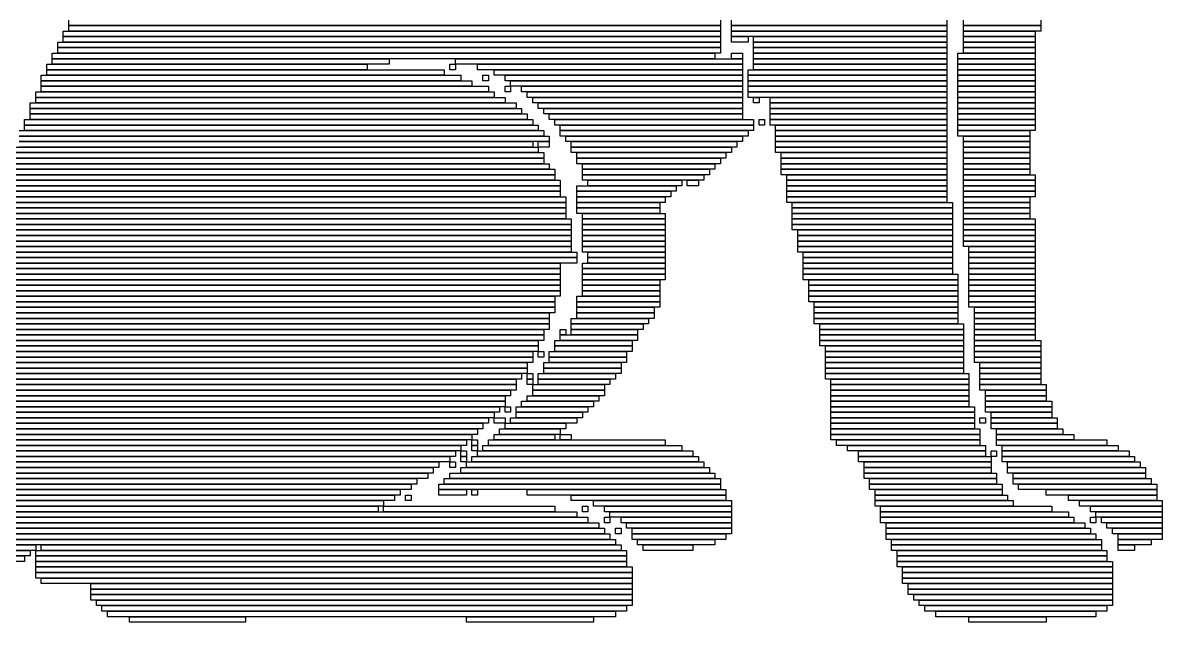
# Model space of a CAD drawing. Extents: x 95 to 861, y 112 to 960.
# Drawn here: x 635.7 to 842, y 114 to 222.5 of the extents above; entities that cross this region are included whole.
import ezdxf

# ---------------------------------------------------------------- set-up
doc = ezdxf.new("R2010")
doc.units = 0

msp = doc.modelspace()

# ---------------------------------------------------------------- linework, layer by layer
for p, q in [((644, 222), (644, 223)), ((762, 223), (762, 222)), ((764, 222), (764, 223)), ((803, 223), (803, 222)), ((806, 222), (806, 223)), ((820, 223), (820, 222)), ((643, 221), (762, 221)), ((643, 220), (643, 221)), ((762, 222), (644, 222)), ((644, 222), (762, 222)), ((644, 221), (644, 222)), ((762, 221), (644, 221)), ((762, 222), (762, 221)), ((762, 221), (762, 220)), ((803, 222), (764, 222)), ((764, 222), (803, 222)), ((764, 221), (764, 222)), ((803, 221), (764, 221)), ((764, 221), (803, 221)), ((764, 220), (764, 221)), ((803, 222), (803, 221)), ((803, 221), (803, 220)), ((820, 222), (806, 222)), ((806, 222), (820, 222)), ((806, 221), (806, 222)), ((820, 221), (806, 221)), ((806, 221), (819, 221)), ((806, 220), (806, 221)), ((819, 221), (819, 220)), ((820, 222), (820, 221)), ((642, 219), (762, 219)), ((642, 218), (642, 219)), ((762, 220), (643, 220)), ((643, 220), (762, 220)), ((643, 219), (643, 220)), ((762, 219), (643, 219)), ((762, 220), (762, 219)), ((762, 219), (762, 218)), ((803, 220), (764, 220)), ((764, 220), (767, 220)), ((764, 219), (764, 220)), ((767, 219), (764, 219)), ((767, 220), (767, 219)), ((768, 220), (803, 220)), ((768, 219), (768, 220)), ((803, 219), (768, 219)), ((768, 219), (803, 219)), ((768, 218), (768, 219)), ((803, 220), (803, 219)), ((803, 219), (803, 218)), ((819, 220), (806, 220)), ((806, 220), (819, 220)), ((806, 219), (806, 220)), ((819, 219), (806, 219)), ((806, 219), (819, 219)), ((806, 218), (806, 219)), ((819, 220), (819, 219)), ((819, 219), (819, 218)), ((641, 217), (761, 217)), ((641, 216), (641, 217)), ((762, 218), (642, 218)), ((642, 218), (762, 218)), ((642, 217), (642, 218)), ((762, 217), (642, 217)), ((761, 217), (761, 216)), ((762, 218), (762, 217)), ((764, 217), (766, 217)), ((764, 216), (764, 217)), ((766, 217), (766, 216)), ((803, 218), (768, 218)), ((768, 218), (803, 218)), ((768, 217), (768, 218)), ((803, 217), (768, 217)), ((768, 217), (803, 217)), ((768, 216), (768, 217)), ((803, 218), (803, 217)), ((803, 217), (803, 216)), ((805, 217), (819, 217)), ((805, 216), (805, 217)), ((819, 218), (806, 218)), ((806, 218), (819, 218)), ((806, 217), (806, 218)), ((819, 217), (806, 217)), ((819, 218), (819, 217)), ((819, 217), (819, 216)), ((640, 215), (698, 215)), ((640, 214), (640, 215)), ((761, 216), (641, 216)), ((641, 216), (702, 216)), ((641, 215), (641, 216)), ((702, 215), (641, 215)), ((698, 215), (698, 214)), ((702, 216), (702, 215)), ((713, 215), (714, 215)), ((713, 214), (713, 215)), ((714, 216), (766, 216)), ((714, 215), (714, 216)), ((766, 215), (714, 215)), ((714, 215), (714, 214)), ((718, 215), (766, 215)), ((718, 214), (718, 215)), ((766, 216), (764, 216)), ((766, 216), (766, 215)), ((766, 215), (766, 214)), ((803, 216), (768, 216)), ((768, 216), (803, 216)), ((768, 215), (768, 216)), ((803, 215), (768, 215)), ((768, 215), (803, 215)), ((768, 214), (768, 215)), ((803, 216), (803, 215)), ((803, 215), (803, 214)), ((819, 216), (805, 216)), ((805, 216), (819, 216)), ((805, 215), (805, 216)), ((819, 215), (805, 215)), ((805, 215), (819, 215)), ((805, 214), (805, 215)), ((819, 216), (819, 215)), ((819, 215), (819, 214)), ((639, 213), (715, 213)), ((639, 212), (639, 213)), ((698, 214), (640, 214)), ((640, 214), (712, 214)), ((640, 213), (640, 214)), ((712, 213), (640, 213)), ((712, 214), (712, 213)), ((714, 214), (713, 214)), ((715, 213), (715, 212)), ((766, 214), (718, 214)), ((719, 213), (720, 213)), ((719, 212), (719, 213)), ((720, 213), (720, 212)), ((721, 214), (766, 214)), ((721, 213), (721, 214)), ((766, 213), (721, 213)), ((723, 213), (766, 213)), ((723, 212), (723, 213)), ((766, 214), (766, 213)), ((766, 213), (766, 212)), ((767, 214), (803, 214)), ((767, 213), (767, 214)), ((803, 213), (767, 213)), ((767, 213), (803, 213)), ((767, 212), (767, 213)), ((803, 214), (768, 214)), ((803, 214), (803, 213)), ((803, 213), (803, 212)), ((819, 214), (805, 214)), ((805, 214), (819, 214)), ((805, 213), (805, 214)), ((819, 213), (805, 213)), ((805, 213), (819, 213)), ((805, 212), (805, 213)), ((819, 214), (819, 213)), ((819, 213), (819, 212)), ((715, 212), (639, 212)), ((639, 212), (717, 212)), ((639, 211), (639, 212)), ((717, 211), (639, 211)), ((639, 211), (720, 211)), ((639, 210), (639, 211)), ((717, 212), (717, 211)), ((720, 212), (719, 212)), ((720, 211), (720, 210)), ((766, 212), (723, 212)), ((723, 211), (724, 211)), ((723, 210), (723, 211)), ((724, 212), (766, 212)), ((724, 211), (724, 212)), ((766, 211), (724, 211)), ((724, 211), (724, 210)), ((726, 211), (766, 211)), ((726, 210), (726, 211)), ((766, 212), (766, 211)), ((766, 211), (766, 210)), ((803, 212), (767, 212)), ((767, 212), (803, 212)), ((767, 211), (767, 212)), ((803, 211), (767, 211)), ((767, 211), (803, 211)), ((767, 210), (767, 211)), ((803, 212), (803, 211)), ((803, 211), (803, 210)), ((819, 212), (805, 212)), ((805, 212), (819, 212)), ((805, 211), (805, 212)), ((819, 211), (805, 211)), ((805, 211), (819, 211)), ((805, 210), (805, 211)), ((819, 212), (819, 211)), ((819, 211), (819, 210)), ((638, 210), (721, 210)), ((638, 209), (638, 210)), ((721, 209), (638, 209)), ((638, 209), (723, 209)), ((638, 208), (638, 209)), ((720, 210), (639, 210)), ((721, 210), (721, 209)), ((724, 210), (723, 210)), ((723, 209), (723, 208)), ((766, 210), (726, 210)), ((727, 210), (766, 210)), ((727, 209), (727, 210)), ((766, 209), (727, 209)), ((728, 209), (766, 209)), ((728, 208), (728, 209)), ((766, 210), (766, 209)), ((766, 209), (766, 208)), ((803, 210), (767, 210)), ((767, 210), (803, 210)), ((767, 209), (767, 210)), ((803, 209), (767, 209)), ((768, 209), (769, 209)), ((768, 208), (768, 209)), ((769, 209), (769, 208)), ((771, 209), (803, 209)), ((771, 208), (771, 209)), ((803, 210), (803, 209)), ((803, 209), (803, 208)), ((819, 210), (805, 210)), ((805, 210), (819, 210)), ((805, 209), (805, 210)), ((819, 209), (805, 209)), ((805, 209), (819, 209)), ((805, 208), (805, 209)), ((819, 210), (819, 209)), ((819, 209), (819, 208)), ((637, 208), (725, 208)), ((637, 207), (637, 208)), ((725, 207), (637, 207)), ((637, 207), (726, 207)), ((637, 206), (637, 207)), ((723, 208), (638, 208)), ((725, 208), (725, 207)), ((726, 207), (726, 206)), ((766, 208), (728, 208)), ((729, 208), (766, 208)), ((729, 207), (729, 208)), ((766, 207), (729, 207)), ((730, 207), (766, 207)), ((730, 206), (730, 207)), ((766, 208), (766, 207)), ((766, 207), (766, 206)), ((769, 208), (768, 208)), ((803, 208), (771, 208)), ((771, 208), (803, 208)), ((771, 207), (771, 208)), ((803, 207), (771, 207)), ((771, 207), (803, 207)), ((771, 206), (771, 207)), ((803, 208), (803, 207)), ((803, 207), (803, 206)), ((819, 208), (805, 208)), ((805, 208), (819, 208)), ((805, 207), (805, 208)), ((819, 207), (805, 207)), ((805, 207), (819, 207)), ((805, 206), (805, 207)), ((819, 208), (819, 207)), ((819, 207), (819, 206)), ((636, 205), (728, 205)), ((636, 204), (636, 205)), ((726, 206), (637, 206)), ((637, 206), (727, 206)), ((637, 205), (637, 206)), ((727, 205), (637, 205)), ((727, 206), (727, 205)), ((728, 205), (728, 204)), ((766, 206), (730, 206)), ((731, 206), (766, 206)), ((731, 205), (731, 206)), ((766, 205), (731, 205)), ((732, 205), (768, 205)), ((732, 204), (732, 205)), ((766, 206), (766, 205)), ((768, 205), (768, 204)), ((769, 205), (770, 205)), ((769, 204), (769, 205)), ((770, 205), (770, 204)), ((803, 206), (771, 206)), ((771, 206), (803, 206)), ((771, 205), (771, 206)), ((803, 205), (771, 205)), ((771, 205), (803, 205)), ((771, 204), (771, 205)), ((803, 206), (803, 205)), ((803, 205), (803, 204)), ((819, 206), (805, 206)), ((805, 206), (819, 206)), ((805, 205), (805, 206)), ((819, 205), (805, 205)), ((805, 205), (819, 205)), ((805, 204), (805, 205)), ((819, 206), (819, 205)), ((819, 205), (819, 204)), ((635, 203), (730, 203)), ((728, 204), (636, 204)), ((636, 204), (729, 204)), ((636, 203), (636, 204)), ((729, 203), (636, 203)), ((729, 204), (729, 203)), ((730, 203), (730, 202)), ((768, 204), (732, 204)), ((733, 204), (768, 204)), ((733, 203), (733, 204)), ((768, 203), (733, 203)), ((733, 203), (767, 203)), ((733, 202), (733, 203)), ((767, 203), (767, 202)), ((768, 204), (768, 203)), ((770, 204), (769, 204)), ((803, 204), (771, 204)), ((772, 204), (803, 204)), ((772, 203), (772, 204)), ((803, 203), (772, 203)), ((772, 203), (803, 203)), ((772, 202), (772, 203)), ((803, 204), (803, 203)), ((803, 203), (803, 202)), ((819, 204), (805, 204)), ((805, 204), (819, 204)), ((805, 203), (805, 204)), ((819, 203), (805, 203)), ((805, 203), (818, 203)), ((805, 202), (805, 203)), ((818, 203), (818, 202)), ((819, 204), (819, 203)), ((730, 202), (635, 202)), ((635, 202), (731, 202)), ((731, 201), (635, 201)), ((635, 201), (728, 201)), ((728, 201), (728, 200)), ((729, 201), (731, 201)), ((729, 200), (729, 201)), ((731, 202), (731, 201)), ((731, 201), (731, 200)), ((767, 202), (733, 202)), ((734, 202), (766, 202)), ((734, 201), (734, 202)), ((766, 201), (734, 201)), ((735, 201), (765, 201)), ((735, 200), (735, 201)), ((765, 201), (765, 200)), ((766, 202), (766, 201)), ((803, 202), (772, 202)), ((772, 202), (803, 202)), ((772, 201), (772, 202)), ((803, 201), (772, 201)), ((772, 201), (803, 201)), ((772, 200), (772, 201)), ((803, 202), (803, 201)), ((803, 201), (803, 200)), ((818, 202), (805, 202)), ((806, 202), (818, 202)), ((806, 201), (806, 202)), ((818, 201), (806, 201)), ((806, 201), (818, 201)), ((806, 200), (806, 201)), ((818, 202), (818, 201)), ((818, 201), (818, 200)), ((634, 200), (729, 200)), ((729, 199), (634, 199)), ((634, 199), (730, 199)), ((728, 200), (635, 200)), ((731, 200), (729, 200)), ((729, 200), (729, 199)), ((730, 199), (730, 198)), ((765, 200), (735, 200)), ((735, 200), (764, 200)), ((735, 199), (735, 200)), ((764, 199), (735, 199)), ((736, 199), (763, 199)), ((736, 198), (736, 199)), ((763, 199), (763, 198)), ((764, 200), (764, 199)), ((803, 200), (772, 200)), ((772, 200), (803, 200)), ((772, 199), (772, 200)), ((803, 199), (772, 199)), ((773, 199), (803, 199)), ((773, 198), (773, 199)), ((803, 200), (803, 199)), ((803, 199), (803, 198)), ((818, 200), (806, 200)), ((806, 200), (818, 200)), ((806, 199), (806, 200)), ((818, 199), (806, 199)), ((806, 199), (818, 199)), ((806, 198), (806, 199)), ((818, 200), (818, 199)), ((818, 199), (818, 198)), ((633, 197), (731, 197)), ((730, 198), (634, 198)), ((634, 198), (730, 198)), ((730, 197), (634, 197)), ((730, 198), (730, 197)), ((731, 197), (731, 196)), ((763, 198), (736, 198)), ((736, 198), (762, 198)), ((736, 197), (736, 198)), ((762, 197), (736, 197)), ((737, 197), (761, 197)), ((737, 196), (737, 197)), ((761, 197), (761, 196)), ((762, 198), (762, 197)), ((803, 198), (773, 198)), ((773, 198), (803, 198)), ((773, 197), (773, 198)), ((803, 197), (773, 197)), ((773, 197), (803, 197)), ((773, 196), (773, 197)), ((803, 198), (803, 197)), ((803, 197), (803, 196)), ((818, 198), (806, 198)), ((806, 198), (818, 198)), ((806, 197), (806, 198)), ((818, 197), (806, 197)), ((806, 197), (818, 197)), ((806, 196), (806, 197)), ((818, 198), (818, 197)), ((818, 197), (818, 196)), ((632, 194), (733, 194)), ((731, 196), (633, 196)), ((633, 196), (732, 196)), ((732, 195), (633, 195)), ((633, 195), (732, 195)), ((732, 194), (633, 194)), ((732, 196), (732, 195)), ((732, 195), (732, 194)), ((733, 194), (733, 193)), ((761, 196), (737, 196)), ((737, 196), (760, 196)), ((737, 195), (737, 196)), ((760, 195), (737, 195)), ((737, 195), (759, 195)), ((737, 194), (737, 195)), ((759, 194), (737, 194)), ((738, 194), (755, 194)), ((738, 193), (738, 194)), ((755, 194), (755, 193)), ((756, 194), (758, 194)), ((756, 193), (756, 194)), ((758, 194), (758, 193)), ((759, 195), (759, 194)), ((760, 196), (760, 195)), ((803, 196), (773, 196)), ((773, 196), (803, 196)), ((773, 195), (773, 196)), ((803, 195), (773, 195)), ((774, 195), (803, 195)), ((774, 194), (774, 195)), ((803, 194), (774, 194)), ((774, 194), (803, 194)), ((774, 193), (774, 194)), ((803, 196), (803, 195)), ((803, 195), (803, 194)), ((803, 194), (803, 193)), ((818, 196), (806, 196)), ((806, 196), (818, 196)), ((806, 195), (806, 196)), ((818, 195), (806, 195)), ((806, 195), (819, 195)), ((806, 194), (806, 195)), ((819, 194), (806, 194)), ((806, 194), (819, 194)), ((806, 193), (806, 194)), ((818, 196), (818, 195)), ((819, 195), (819, 194)), ((819, 194), (819, 193)), ((733, 193), (632, 193)), ((632, 193), (733, 193)), ((733, 192), (632, 192)), ((632, 192), (733, 192)), ((733, 193), (733, 192)), ((733, 192), (733, 191)), ((736, 193), (754, 193)), ((736, 192), (736, 193)), ((754, 192), (736, 192)), ((736, 192), (753, 192)), ((736, 191), (736, 192)), ((755, 193), (738, 193)), ((753, 192), (753, 191)), ((754, 193), (754, 192)), ((758, 193), (756, 193)), ((803, 193), (774, 193)), ((774, 193), (803, 193)), ((774, 192), (774, 193)), ((803, 192), (774, 192)), ((774, 192), (803, 192)), ((774, 191), (774, 192)), ((803, 193), (803, 192)), ((803, 192), (803, 191)), ((819, 193), (806, 193)), ((806, 193), (819, 193)), ((806, 192), (806, 193)), ((819, 192), (806, 192)), ((806, 192), (819, 192)), ((806, 191), (806, 192)), ((819, 193), (819, 192)), ((819, 192), (819, 191)), ((631, 191), (734, 191)), ((734, 190), (631, 190)), ((631, 190), (734, 190)), ((733, 191), (632, 191)), ((734, 191), (734, 190)), ((734, 190), (734, 189)), ((753, 191), (736, 191)), ((736, 191), (752, 191)), ((736, 190), (736, 191)), ((752, 190), (736, 190)), ((736, 190), (751, 190)), ((736, 189), (736, 190)), ((751, 190), (751, 189)), ((752, 191), (752, 190)), ((803, 191), (774, 191)), ((774, 191), (803, 191)), ((774, 190), (774, 191)), ((803, 190), (774, 190)), ((775, 190), (804, 190)), ((775, 189), (775, 190)), ((803, 191), (803, 190)), ((804, 190), (804, 189)), ((819, 191), (806, 191)), ((806, 191), (818, 191)), ((806, 190), (806, 191)), ((818, 190), (806, 190)), ((806, 190), (818, 190)), ((806, 189), (806, 190)), ((818, 191), (818, 190)), ((818, 190), (818, 189)), ((630, 188), (734, 188)), ((734, 189), (631, 189)), ((631, 189), (734, 189)), ((734, 188), (631, 188)), ((734, 189), (734, 188)), ((734, 188), (734, 187)), ((751, 189), (736, 189)), ((736, 189), (751, 189)), ((736, 188), (736, 189)), ((751, 188), (736, 188)), ((737, 188), (752, 188)), ((737, 187), (737, 188)), ((751, 189), (751, 188)), ((752, 188), (752, 187)), ((804, 189), (775, 189)), ((775, 189), (804, 189)), ((775, 188), (775, 189)), ((804, 188), (775, 188)), ((775, 188), (804, 188)), ((775, 187), (775, 188)), ((804, 189), (804, 188)), ((804, 188), (804, 187)), ((818, 189), (806, 189)), ((806, 189), (818, 189)), ((806, 188), (806, 189)), ((818, 188), (806, 188)), ((806, 188), (818, 188)), ((806, 187), (806, 188)), ((818, 189), (818, 188)), ((818, 188), (818, 187)), ((734, 187), (630, 187)), ((630, 187), (735, 187)), ((735, 186), (630, 186)), ((630, 186), (735, 186)), ((735, 187), (735, 186)), ((735, 186), (735, 185)), ((752, 187), (737, 187)), ((737, 187), (752, 187)), ((737, 186), (737, 187)), ((752, 186), (737, 186)), ((737, 186), (752, 186)), ((737, 185), (737, 186)), ((752, 187), (752, 186)), ((752, 186), (752, 185)), ((804, 187), (775, 187)), ((775, 187), (804, 187)), ((775, 186), (775, 187)), ((804, 186), (775, 186)), ((775, 186), (804, 186)), ((775, 185), (775, 186)), ((804, 187), (804, 186)), ((804, 186), (804, 185)), ((818, 187), (806, 187)), ((806, 187), (819, 187)), ((806, 186), (806, 187)), ((819, 186), (806, 186)), ((806, 186), (819, 186)), ((806, 185), (806, 186)), ((819, 187), (819, 186)), ((819, 186), (819, 185)), ((629, 184), (735, 184)), ((735, 185), (630, 185)), ((630, 185), (735, 185)), ((735, 184), (630, 184)), ((735, 185), (735, 184)), ((735, 184), (735, 183)), ((752, 185), (737, 185)), ((737, 185), (752, 185)), ((737, 184), (737, 185)), ((752, 184), (737, 184)), ((737, 184), (752, 184)), ((737, 183), (737, 184)), ((752, 185), (752, 184)), ((752, 184), (752, 183)), ((804, 185), (775, 185)), ((776, 185), (804, 185)), ((776, 184), (776, 185)), ((804, 184), (776, 184)), ((776, 184), (804, 184)), ((776, 183), (776, 184)), ((804, 185), (804, 184)), ((804, 184), (804, 183)), ((819, 185), (806, 185)), ((806, 185), (819, 185)), ((806, 184), (806, 185)), ((819, 184), (806, 184)), ((806, 184), (819, 184)), ((806, 183), (806, 184)), ((819, 185), (819, 184)), ((819, 184), (819, 183)), ((735, 183), (629, 183)), ((629, 183), (735, 183)), ((735, 182), (629, 182)), ((629, 182), (735, 182)), ((735, 183), (735, 182)), ((735, 182), (735, 181)), ((752, 183), (737, 183)), ((737, 183), (752, 183)), ((737, 182), (737, 183)), ((752, 182), (737, 182)), ((737, 182), (752, 182)), ((737, 181), (737, 182)), ((752, 183), (752, 182)), ((752, 182), (752, 181)), ((804, 183), (776, 183)), ((776, 183), (804, 183)), ((776, 182), (776, 183)), ((804, 182), (776, 182)), ((776, 182), (804, 182)), ((776, 181), (776, 182)), ((804, 183), (804, 182)), ((804, 182), (804, 181)), ((819, 183), (806, 183)), ((806, 183), (819, 183)), ((806, 182), (806, 183)), ((819, 182), (806, 182)), ((807, 182), (819, 182)), ((807, 181), (807, 182)), ((819, 183), (819, 182)), ((819, 182), (819, 181)), ((628, 180), (736, 180)), ((735, 181), (629, 181)), ((629, 181), (736, 181)), ((736, 180), (629, 180)), ((736, 181), (736, 180)), ((736, 180), (736, 179)), ((752, 181), (737, 181)), ((738, 181), (752, 181)), ((738, 180), (738, 181)), ((752, 180), (738, 180)), ((738, 180), (752, 180)), ((738, 179), (738, 180)), ((752, 181), (752, 180)), ((752, 180), (752, 179)), ((804, 181), (776, 181)), ((777, 181), (804, 181)), ((777, 180), (777, 181)), ((804, 180), (777, 180)), ((777, 180), (804, 180)), ((777, 179), (777, 180)), ((804, 181), (804, 180)), ((804, 180), (804, 179)), ((819, 181), (807, 181)), ((807, 181), (819, 181)), ((807, 180), (807, 181)), ((819, 180), (807, 180)), ((807, 180), (819, 180)), ((807, 179), (807, 180)), ((819, 181), (819, 180)), ((819, 180), (819, 179)), ((736, 179), (628, 179)), ((628, 179), (733, 179)), ((733, 178), (628, 178)), ((628, 178), (733, 178)), ((733, 179), (733, 178)), ((733, 178), (733, 177)), ((737, 179), (752, 179)), ((737, 178), (737, 179)), ((752, 178), (737, 178)), ((737, 178), (752, 178)), ((737, 177), (737, 178)), ((752, 179), (738, 179)), ((752, 179), (752, 178)), ((752, 178), (752, 177)), ((804, 179), (777, 179)), ((777, 179), (804, 179)), ((777, 178), (777, 179)), ((804, 178), (777, 178)), ((777, 178), (804, 178)), ((777, 177), (777, 178)), ((804, 179), (804, 178)), ((804, 178), (804, 177)), ((819, 179), (807, 179)), ((807, 179), (819, 179)), ((807, 178), (807, 179)), ((819, 178), (807, 178)), ((807, 178), (819, 178)), ((807, 177), (807, 178)), ((819, 179), (819, 178)), ((819, 178), (819, 177)), ((627, 176), (733, 176)), ((733, 177), (628, 177)), ((628, 177), (733, 177)), ((733, 176), (628, 176)), ((733, 177), (733, 176)), ((733, 176), (733, 175)), ((752, 177), (737, 177)), ((737, 177), (752, 177)), ((737, 176), (737, 177)), ((752, 176), (737, 176)), ((737, 176), (751, 176)), ((737, 175), (737, 176)), ((751, 176), (751, 175)), ((752, 177), (752, 176)), ((804, 177), (777, 177)), ((777, 177), (805, 177)), ((777, 176), (777, 177)), ((805, 176), (777, 176)), ((778, 176), (805, 176)), ((778, 175), (778, 176)), ((805, 177), (805, 176)), ((805, 176), (805, 175)), ((819, 177), (807, 177)), ((807, 177), (819, 177)), ((807, 176), (807, 177)), ((819, 176), (807, 176)), ((807, 176), (819, 176)), ((807, 175), (807, 176)), ((819, 177), (819, 176)), ((819, 176), (819, 175)), ((733, 175), (627, 175)), ((627, 175), (733, 175)), ((733, 174), (627, 174)), ((627, 174), (733, 174)), ((733, 175), (733, 174)), ((733, 174), (733, 173)), ((751, 175), (737, 175)), ((737, 175), (751, 175)), ((737, 174), (737, 175)), ((751, 174), (737, 174)), ((737, 174), (751, 174)), ((737, 173), (737, 174)), ((751, 175), (751, 174)), ((751, 174), (751, 173)), ((805, 175), (778, 175)), ((778, 175), (805, 175)), ((778, 174), (778, 175)), ((805, 174), (778, 174)), ((778, 174), (805, 174)), ((778, 173), (778, 174)), ((805, 175), (805, 174)), ((805, 174), (805, 173)), ((819, 175), (807, 175)), ((807, 175), (819, 175)), ((807, 174), (807, 175)), ((819, 174), (807, 174)), ((807, 174), (819, 174)), ((807, 173), (807, 174)), ((819, 175), (819, 174)), ((819, 174), (819, 173)), ((733, 173), (627, 173)), ((627, 173), (732, 173)), ((732, 172), (627, 172)), ((627, 172), (732, 172)), ((732, 173), (732, 172)), ((732, 172), (732, 171)), ((736, 173), (751, 173)), ((736, 172), (736, 173)), ((751, 172), (736, 172)), ((736, 172), (751, 172)), ((736, 171), (736, 172)), ((751, 173), (737, 173)), ((751, 173), (751, 172)), ((751, 172), (751, 171)), ((805, 173), (778, 173)), ((778, 173), (805, 173)), ((778, 172), (778, 173)), ((805, 172), (778, 172)), ((779, 172), (805, 172)), ((779, 171), (779, 172)), ((805, 173), (805, 172)), ((805, 172), (805, 171)), ((819, 173), (807, 173)), ((807, 173), (819, 173)), ((807, 172), (807, 173)), ((819, 172), (807, 172)), ((807, 172), (819, 172)), ((807, 171), (807, 172)), ((819, 173), (819, 172)), ((819, 172), (819, 171)), ((626, 171), (732, 171)), ((732, 170), (626, 170)), ((626, 170), (731, 170)), ((732, 171), (627, 171)), ((731, 170), (731, 169)), ((732, 171), (732, 170)), ((751, 171), (736, 171)), ((736, 171), (750, 171)), ((736, 170), (736, 171)), ((750, 170), (736, 170)), ((736, 170), (750, 170)), ((736, 169), (736, 170)), ((750, 171), (750, 170)), ((750, 170), (750, 169)), ((805, 171), (779, 171)), ((779, 171), (805, 171)), ((779, 170), (779, 171)), ((805, 170), (779, 170)), ((779, 170), (805, 170)), ((779, 169), (779, 170)), ((805, 171), (805, 170)), ((805, 170), (805, 169)), ((819, 171), (807, 171)), ((808, 171), (819, 171)), ((808, 170), (808, 171)), ((819, 170), (808, 170)), ((808, 170), (819, 170)), ((808, 169), (808, 170)), ((819, 171), (819, 170)), ((819, 170), (819, 169)), ((731, 169), (626, 169)), ((626, 169), (731, 169)), ((731, 168), (626, 168)), ((626, 168), (731, 168)), ((731, 169), (731, 168)), ((731, 168), (731, 167)), ((735, 169), (749, 169)), ((735, 168), (735, 169)), ((749, 168), (735, 168)), ((735, 168), (748, 168)), ((735, 167), (735, 168)), ((750, 169), (736, 169)), ((748, 168), (748, 167)), ((749, 169), (749, 168)), ((805, 169), (779, 169)), ((779, 169), (805, 169)), ((779, 168), (779, 169)), ((805, 168), (779, 168)), ((780, 168), (806, 168)), ((780, 167), (780, 168)), ((805, 169), (805, 168)), ((806, 168), (806, 167)), ((819, 169), (808, 169)), ((808, 169), (819, 169)), ((808, 168), (808, 169)), ((819, 168), (808, 168)), ((808, 168), (819, 168)), ((808, 167), (808, 168)), ((819, 169), (819, 168)), ((819, 168), (819, 167)), ((731, 167), (626, 167)), ((626, 167), (730, 167)), ((730, 166), (626, 166)), ((626, 166), (730, 166)), ((730, 167), (730, 166)), ((730, 166), (730, 165)), ((733, 167), (734, 167)), ((733, 166), (733, 167)), ((734, 166), (733, 166)), ((733, 166), (747, 166)), ((733, 165), (733, 166)), ((734, 167), (734, 166)), ((748, 167), (735, 167)), ((735, 167), (747, 167)), ((735, 166), (735, 167)), ((747, 166), (735, 166)), ((747, 167), (747, 166)), ((747, 166), (747, 165)), ((806, 167), (780, 167)), ((780, 167), (806, 167)), ((780, 166), (780, 167)), ((806, 166), (780, 166)), ((780, 166), (806, 166)), ((780, 165), (780, 166)), ((806, 167), (806, 166)), ((806, 166), (806, 165)), ((819, 167), (808, 167)), ((808, 167), (819, 167)), ((808, 166), (808, 167)), ((819, 166), (808, 166)), ((808, 166), (819, 166)), ((808, 165), (808, 166)), ((819, 167), (819, 166)), ((819, 166), (819, 165)), ((625, 164), (729, 164)), ((730, 165), (626, 165)), ((626, 165), (729, 165)), ((729, 164), (626, 164)), ((729, 165), (729, 164)), ((729, 164), (729, 163)), ((732, 165), (746, 165)), ((732, 164), (732, 165)), ((746, 164), (732, 164)), ((732, 164), (746, 164)), ((732, 163), (732, 164)), ((747, 165), (733, 165)), ((746, 165), (746, 164)), ((746, 164), (746, 163)), ((806, 165), (780, 165)), ((780, 165), (806, 165)), ((780, 164), (780, 165)), ((806, 164), (780, 164)), ((781, 164), (806, 164)), ((781, 163), (781, 164)), ((806, 165), (806, 164)), ((806, 164), (806, 163)), ((819, 165), (808, 165)), ((808, 165), (820, 165)), ((808, 164), (808, 165)), ((820, 164), (808, 164)), ((808, 164), (820, 164)), ((808, 163), (808, 164)), ((820, 165), (820, 164)), ((820, 164), (820, 163)), ((624, 161), (727, 161)), ((729, 163), (625, 163)), ((625, 163), (728, 163)), ((728, 162), (625, 162)), ((625, 162), (728, 162)), ((728, 161), (625, 161)), ((727, 161), (727, 160)), ((728, 163), (728, 162)), ((728, 162), (728, 161)), ((729, 163), (730, 163)), ((729, 162), (729, 163)), ((730, 162), (729, 162)), ((730, 163), (730, 162)), ((730, 161), (744, 161)), ((730, 160), (730, 161)), ((731, 163), (745, 163)), ((731, 162), (731, 163)), ((745, 162), (731, 162)), ((731, 162), (745, 162)), ((731, 161), (731, 162)), ((745, 161), (731, 161)), ((746, 163), (732, 163)), ((744, 161), (744, 160)), ((745, 163), (745, 162)), ((745, 162), (745, 161)), ((806, 163), (781, 163)), ((781, 163), (806, 163)), ((781, 162), (781, 163)), ((806, 162), (781, 162)), ((781, 162), (806, 162)), ((781, 161), (781, 162)), ((806, 161), (781, 161)), ((781, 161), (806, 161)), ((781, 160), (781, 161)), ((806, 163), (806, 162)), ((806, 162), (806, 161)), ((806, 161), (806, 160)), ((820, 163), (808, 163)), ((808, 163), (820, 163)), ((808, 162), (808, 163)), ((820, 162), (808, 162)), ((808, 162), (820, 162)), ((808, 161), (808, 162)), ((820, 161), (808, 161)), ((809, 161), (820, 161)), ((809, 160), (809, 161)), ((820, 163), (820, 162)), ((820, 162), (820, 161)), ((820, 161), (820, 160)), ((621, 159), (726, 159)), ((623, 160), (727, 160)), ((727, 159), (623, 159)), ((727, 160), (624, 160)), ((726, 159), (726, 158)), ((727, 160), (727, 159)), ((727, 159), (728, 159)), ((727, 158), (727, 159)), ((728, 159), (728, 158)), ((729, 159), (743, 159)), ((729, 158), (729, 159)), ((744, 160), (730, 160)), ((730, 160), (744, 160)), ((730, 159), (730, 160)), ((744, 159), (730, 159)), ((743, 159), (743, 158)), ((744, 160), (744, 159)), ((806, 160), (781, 160)), ((781, 160), (806, 160)), ((781, 159), (781, 160)), ((806, 159), (781, 159)), ((781, 159), (807, 159)), ((781, 158), (781, 159)), ((806, 160), (806, 159)), ((807, 159), (807, 158)), ((820, 160), (809, 160)), ((809, 160), (820, 160)), ((809, 159), (809, 160)), ((820, 159), (809, 159)), ((809, 159), (820, 159)), ((809, 158), (809, 159)), ((820, 160), (820, 159)), ((820, 159), (820, 158)), ((616, 157), (725, 157)), ((619, 158), (725, 158)), ((725, 157), (619, 157)), ((726, 158), (621, 158)), ((725, 158), (725, 157)), ((725, 157), (725, 156)), ((728, 158), (727, 158)), ((727, 158), (728, 158)), ((727, 157), (727, 158)), ((728, 157), (727, 157)), ((728, 158), (728, 157)), ((728, 157), (741, 157)), ((728, 156), (728, 157)), ((743, 158), (729, 158)), ((729, 158), (742, 158)), ((729, 157), (729, 158)), ((742, 157), (729, 157)), ((741, 157), (741, 156)), ((742, 158), (742, 157)), ((807, 158), (781, 158)), ((782, 158), (807, 158)), ((782, 157), (782, 158)), ((807, 157), (782, 157)), ((782, 157), (807, 157)), ((782, 156), (782, 157)), ((807, 158), (807, 157)), ((807, 157), (807, 156)), ((820, 158), (809, 158)), ((809, 158), (820, 158)), ((809, 157), (809, 158)), ((820, 157), (809, 157)), ((809, 157), (821, 157)), ((809, 156), (809, 157)), ((820, 158), (820, 157)), ((821, 157), (821, 156)), ((532, 156), (724, 156)), ((724, 155), (532, 155)), ((533, 155), (723, 155)), ((725, 156), (616, 156)), ((723, 155), (723, 154)), ((724, 156), (724, 155)), ((727, 155), (740, 155)), ((727, 154), (727, 155)), ((741, 156), (728, 156)), ((728, 156), (741, 156)), ((728, 155), (728, 156)), ((741, 155), (728, 155)), ((740, 155), (740, 154)), ((741, 156), (741, 155)), ((807, 156), (782, 156)), ((782, 156), (807, 156)), ((782, 155), (782, 156)), ((807, 155), (782, 155)), ((782, 155), (807, 155)), ((782, 154), (782, 155)), ((807, 156), (807, 155)), ((807, 155), (807, 154)), ((821, 156), (809, 156)), ((810, 156), (821, 156)), ((810, 155), (810, 156)), ((821, 155), (810, 155)), ((810, 155), (821, 155)), ((810, 154), (810, 155)), ((821, 156), (821, 155)), ((821, 155), (821, 154)), ((723, 154), (533, 154)), ((533, 154), (723, 154)), ((723, 153), (533, 153)), ((534, 153), (722, 153)), ((722, 153), (722, 152)), ((723, 154), (723, 153)), ((723, 153), (724, 153)), ((723, 152), (723, 153)), ((724, 153), (724, 152)), ((725, 153), (738, 153)), ((725, 152), (725, 153)), ((726, 154), (739, 154)), ((726, 153), (726, 154)), ((739, 153), (726, 153)), ((740, 154), (727, 154)), ((738, 153), (738, 152)), ((739, 154), (739, 153)), ((807, 154), (782, 154)), ((782, 154), (807, 154)), ((782, 153), (782, 154)), ((807, 153), (782, 153)), ((782, 153), (808, 153)), ((782, 152), (782, 153)), ((807, 154), (807, 153)), ((808, 153), (808, 152)), ((821, 154), (810, 154)), ((810, 154), (822, 154)), ((810, 153), (810, 154)), ((822, 153), (810, 153)), ((810, 153), (822, 153)), ((810, 152), (810, 153)), ((822, 154), (822, 153)), ((822, 153), (822, 152)), ((722, 152), (534, 152)), ((535, 152), (721, 152)), ((721, 151), (535, 151)), ((535, 151), (720, 151)), ((720, 151), (720, 150)), ((721, 152), (721, 151)), ((721, 151), (723, 151)), ((721, 150), (721, 151)), ((724, 152), (723, 152)), ((723, 151), (723, 150)), ((724, 151), (736, 151)), ((724, 150), (724, 151)), ((738, 152), (725, 152)), ((725, 152), (737, 152)), ((725, 151), (725, 152)), ((737, 151), (725, 151)), ((736, 151), (736, 150)), ((737, 152), (737, 151)), ((808, 152), (782, 152)), ((782, 152), (808, 152)), ((782, 151), (782, 152)), ((808, 151), (782, 151)), ((782, 151), (808, 151)), ((782, 150), (782, 151)), ((808, 152), (808, 151)), ((808, 151), (808, 150)), ((809, 151), (810, 151)), ((809, 150), (809, 151)), ((822, 152), (810, 152)), ((810, 151), (810, 150)), ((811, 152), (822, 152)), ((811, 151), (811, 152)), ((822, 151), (811, 151)), ((811, 151), (823, 151)), ((811, 150), (811, 151)), ((822, 152), (822, 151)), ((823, 151), (823, 150)), ((720, 150), (535, 150)), ((536, 150), (719, 150)), ((719, 149), (536, 149)), ((537, 149), (718, 149)), ((718, 149), (718, 148)), ((719, 150), (719, 149)), ((723, 150), (721, 150)), ((722, 149), (733, 149)), ((722, 148), (722, 149)), ((723, 150), (734, 150)), ((723, 149), (723, 150)), ((734, 149), (723, 149)), ((736, 150), (724, 150)), ((733, 149), (733, 148)), ((734, 150), (734, 149)), ((808, 150), (782, 150)), ((782, 150), (808, 150)), ((782, 149), (782, 150)), ((808, 149), (782, 149)), ((782, 149), (809, 149)), ((782, 148), (782, 149)), ((808, 150), (808, 149)), ((810, 150), (809, 150)), ((809, 149), (809, 148)), ((823, 150), (811, 150)), ((811, 150), (823, 150)), ((811, 149), (811, 150)), ((823, 149), (811, 149)), ((812, 149), (824, 149)), ((812, 148), (812, 149)), ((823, 150), (823, 149)), ((824, 149), (824, 148)), ((718, 148), (537, 148)), ((538, 148), (717, 148)), ((717, 147), (538, 147)), ((539, 147), (716, 147)), ((716, 147), (716, 146)), ((717, 148), (717, 147)), ((717, 147), (718, 147)), ((717, 146), (717, 147)), ((718, 147), (718, 146)), ((720, 147), (752, 147)), ((720, 146), (720, 147)), ((721, 148), (732, 148)), ((721, 147), (721, 148)), ((732, 147), (721, 147)), ((733, 148), (722, 148)), ((732, 148), (732, 147)), ((733, 148), (735, 148)), ((733, 147), (733, 148)), ((735, 147), (733, 147)), ((735, 148), (735, 147)), ((752, 147), (752, 146)), ((809, 148), (782, 148)), ((782, 148), (809, 148)), ((782, 147), (782, 148)), ((809, 147), (782, 147)), ((783, 147), (809, 147)), ((783, 146), (783, 147)), ((809, 148), (809, 147)), ((809, 147), (809, 146)), ((824, 148), (812, 148)), ((812, 148), (826, 148)), ((812, 147), (812, 148)), ((826, 147), (812, 147)), ((812, 147), (832, 147)), ((812, 146), (812, 147)), ((826, 148), (826, 147)), ((832, 147), (832, 146)), ((716, 146), (539, 146)), ((540, 146), (715, 146)), ((715, 145), (540, 145)), ((541, 145), (714, 145)), ((714, 145), (714, 144)), ((715, 146), (715, 145)), ((715, 145), (716, 145)), ((715, 144), (715, 145)), ((716, 145), (716, 144)), ((718, 146), (717, 146)), ((717, 146), (718, 146)), ((717, 145), (717, 146)), ((718, 145), (717, 145)), ((718, 146), (718, 145)), ((718, 145), (757, 145)), ((718, 144), (718, 145)), ((719, 146), (755, 146)), ((719, 145), (719, 146)), ((755, 145), (719, 145)), ((752, 146), (720, 146)), ((755, 146), (755, 145)), ((757, 145), (757, 144)), ((809, 146), (783, 146)), ((785, 146), (810, 146)), ((785, 145), (785, 146)), ((810, 145), (785, 145)), ((787, 145), (810, 145)), ((787, 144), (787, 145)), ((810, 146), (810, 145)), ((810, 145), (810, 144)), ((811, 145), (812, 145)), ((811, 144), (811, 145)), ((832, 146), (812, 146)), ((812, 145), (812, 144)), ((813, 146), (834, 146)), ((813, 145), (813, 146)), ((834, 145), (813, 145)), ((813, 145), (836, 145)), ((813, 144), (813, 145)), ((834, 146), (834, 145)), ((836, 145), (836, 144)), ((714, 144), (541, 144)), ((543, 144), (713, 144)), ((713, 143), (543, 143)), ((544, 143), (711, 143)), ((711, 143), (711, 142)), ((713, 144), (713, 143)), ((713, 143), (714, 143)), ((713, 142), (713, 143)), ((714, 143), (714, 142)), ((716, 144), (715, 144)), ((715, 144), (716, 144)), ((715, 143), (715, 144)), ((716, 143), (715, 143)), ((716, 144), (716, 143)), ((716, 143), (759, 143)), ((716, 142), (716, 143)), ((717, 144), (758, 144)), ((717, 143), (717, 144)), ((758, 143), (717, 143)), ((757, 144), (718, 144)), ((758, 144), (758, 143)), ((759, 143), (759, 142)), ((810, 144), (787, 144)), ((787, 144), (811, 144)), ((787, 143), (787, 144)), ((811, 143), (787, 143)), ((788, 143), (811, 143)), ((788, 142), (788, 143)), ((812, 144), (811, 144)), ((811, 144), (811, 143)), ((811, 143), (811, 142)), ((836, 144), (813, 144)), ((813, 144), (837, 144)), ((813, 143), (813, 144)), ((837, 143), (813, 143)), ((814, 143), (838, 143)), ((814, 142), (814, 143)), ((837, 144), (837, 143)), ((838, 143), (838, 142)), ((543, 141), (709, 141)), ((711, 142), (544, 142)), ((545, 142), (710, 142)), ((710, 141), (545, 141)), ((709, 141), (709, 140)), ((710, 142), (710, 141)), ((714, 142), (713, 142)), ((713, 141), (761, 141)), ((713, 140), (713, 141)), ((715, 142), (760, 142)), ((715, 141), (715, 142)), ((760, 141), (715, 141)), ((759, 142), (716, 142)), ((760, 142), (760, 141)), ((761, 141), (761, 140)), ((811, 142), (788, 142)), ((788, 142), (811, 142)), ((788, 141), (788, 142)), ((811, 141), (788, 141)), ((788, 141), (812, 141)), ((788, 140), (788, 141)), ((811, 142), (811, 141)), ((812, 141), (812, 140)), ((838, 142), (814, 142)), ((814, 142), (839, 142)), ((814, 141), (814, 142)), ((839, 141), (814, 141)), ((815, 141), (839, 141)), ((815, 140), (815, 141)), ((839, 142), (839, 141)), ((839, 141), (839, 140)), ((537, 139), (706, 139)), ((539, 140), (707, 140)), ((707, 139), (539, 139)), ((709, 140), (543, 140)), ((706, 139), (706, 138)), ((707, 140), (707, 139)), ((711, 139), (762, 139)), ((711, 138), (711, 139)), ((712, 140), (762, 140)), ((712, 139), (712, 140)), ((762, 139), (712, 139)), ((761, 140), (713, 140)), ((762, 140), (762, 139)), ((762, 139), (762, 138)), ((812, 140), (788, 140)), ((789, 140), (812, 140)), ((789, 139), (789, 140)), ((812, 139), (789, 139)), ((789, 139), (813, 139)), ((789, 138), (789, 139)), ((812, 140), (812, 139)), ((813, 139), (813, 138)), ((839, 140), (815, 140)), ((815, 140), (840, 140)), ((815, 139), (815, 140)), ((840, 139), (815, 139)), ((816, 139), (841, 139)), ((816, 138), (816, 139)), ((840, 140), (840, 139)), ((841, 139), (841, 138)), ((706, 138), (537, 138)), ((537, 138), (704, 138)), ((704, 137), (537, 137)), ((539, 137), (703, 137)), ((703, 137), (703, 136)), ((704, 138), (704, 137)), ((705, 137), (706, 137)), ((705, 136), (705, 137)), ((706, 137), (706, 136)), ((762, 138), (711, 138)), ((711, 138), (716, 138)), ((711, 137), (711, 138)), ((716, 137), (711, 137)), ((716, 138), (716, 137)), ((717, 138), (718, 138)), ((717, 137), (717, 138)), ((718, 137), (717, 137)), ((718, 138), (718, 137)), ((727, 138), (763, 138)), ((727, 137), (727, 138)), ((763, 137), (727, 137)), ((735, 137), (763, 137)), ((735, 136), (735, 137)), ((763, 138), (763, 137)), ((763, 137), (763, 136)), ((813, 138), (789, 138)), ((790, 138), (813, 138)), ((790, 137), (790, 138)), ((813, 137), (790, 137)), ((790, 137), (814, 137)), ((790, 136), (790, 137)), ((813, 138), (813, 137)), ((814, 137), (814, 136)), ((841, 138), (816, 138)), ((821, 138), (841, 138)), ((821, 137), (821, 138)), ((841, 137), (821, 137)), ((825, 137), (841, 137)), ((825, 136), (825, 137)), ((841, 138), (841, 137)), ((841, 137), (841, 136)), ((703, 136), (539, 136)), ((541, 136), (701, 136)), ((701, 135), (541, 135)), ((543, 135), (700, 135)), ((700, 135), (700, 134)), ((701, 136), (701, 135)), ((701, 135), (732, 135)), ((701, 134), (701, 135)), ((706, 136), (705, 136)), ((732, 135), (732, 134)), ((763, 136), (735, 136)), ((737, 135), (738, 135)), ((737, 134), (737, 135)), ((738, 135), (738, 134)), ((739, 136), (764, 136)), ((739, 135), (739, 136)), ((764, 135), (739, 135)), ((741, 135), (764, 135)), ((741, 134), (741, 135)), ((764, 136), (764, 135)), ((764, 135), (764, 134)), ((814, 136), (790, 136)), ((790, 136), (815, 136)), ((790, 135), (790, 136)), ((815, 135), (790, 135)), ((791, 135), (822, 135)), ((791, 134), (791, 135)), ((815, 136), (815, 135)), ((822, 135), (822, 134)), ((841, 136), (825, 136)), ((827, 136), (842, 136)), ((827, 135), (827, 136)), ((842, 135), (827, 135)), ((829, 135), (842, 135)), ((829, 134), (829, 135)), ((842, 136), (842, 135)), ((842, 135), (842, 134)), ((700, 134), (543, 134)), ((545, 134), (736, 134)), ((736, 133), (545, 133)), ((547, 133), (738, 133)), ((732, 134), (701, 134)), ((736, 134), (736, 133)), ((738, 134), (737, 134)), ((738, 133), (738, 132)), ((764, 134), (741, 134)), ((741, 133), (742, 133)), ((741, 132), (741, 133)), ((742, 134), (764, 134)), ((742, 133), (742, 134)), ((764, 133), (742, 133)), ((742, 133), (742, 132)), ((744, 133), (764, 133)), ((744, 132), (744, 133)), ((764, 134), (764, 133)), ((764, 133), (764, 132)), ((822, 134), (791, 134)), ((791, 134), (825, 134)), ((791, 133), (791, 134)), ((825, 133), (791, 133)), ((791, 133), (826, 133)), ((791, 132), (791, 133)), ((825, 134), (825, 133)), ((826, 133), (826, 132)), ((842, 134), (829, 134)), ((829, 133), (830, 133)), ((829, 132), (829, 133)), ((830, 134), (842, 134)), ((830, 133), (830, 134)), ((842, 133), (830, 133)), ((830, 133), (830, 132)), ((831, 133), (842, 133)), ((831, 132), (831, 133)), ((842, 134), (842, 133)), ((842, 133), (842, 132)), ((738, 132), (547, 132)), ((550, 132), (740, 132)), ((740, 131), (550, 131)), ((554, 131), (741, 131)), ((741, 130), (554, 130)), ((555, 130), (742, 130)), ((740, 132), (740, 131)), ((742, 132), (741, 132)), ((741, 131), (741, 130)), ((742, 130), (742, 129)), ((743, 131), (744, 131)), ((743, 130), (743, 131)), ((744, 130), (743, 130)), ((764, 132), (744, 132)), ((744, 131), (744, 130)), ((745, 132), (764, 132)), ((745, 131), (745, 132)), ((764, 131), (745, 131)), ((746, 131), (764, 131)), ((746, 130), (746, 131)), ((764, 130), (746, 130)), ((746, 130), (763, 130)), ((746, 129), (746, 130)), ((763, 130), (763, 129)), ((764, 132), (764, 131)), ((764, 131), (764, 130)), ((826, 132), (791, 132)), ((792, 132), (828, 132)), ((792, 131), (792, 132)), ((828, 131), (792, 131)), ((792, 131), (829, 131)), ((792, 130), (792, 131)), ((829, 130), (792, 130)), ((792, 130), (830, 130)), ((792, 129), (792, 130)), ((828, 132), (828, 131)), ((830, 132), (829, 132)), ((829, 131), (829, 130)), ((830, 130), (830, 129)), ((842, 132), (831, 132)), ((832, 132), (842, 132)), ((832, 131), (832, 132)), ((842, 131), (832, 131)), ((833, 131), (842, 131)), ((833, 130), (833, 131)), ((842, 130), (833, 130)), ((834, 130), (842, 130)), ((834, 129), (834, 130)), ((842, 132), (842, 131)), ((842, 131), (842, 130)), ((842, 130), (842, 129)), ((550, 128), (638, 128)), ((553, 129), (743, 129)), ((743, 128), (553, 128)), ((742, 129), (555, 129)), ((638, 128), (638, 127)), ((639, 128), (744, 128)), ((639, 127), (639, 128)), ((743, 129), (743, 128)), ((744, 128), (744, 127)), ((763, 129), (746, 129)), ((747, 129), (761, 129)), ((747, 128), (747, 129)), ((761, 128), (747, 128)), ((748, 128), (757, 128)), ((748, 127), (748, 128)), ((757, 128), (757, 127)), ((761, 129), (761, 128)), ((830, 129), (792, 129)), ((793, 129), (831, 129)), ((793, 128), (793, 129)), ((831, 128), (793, 128)), ((793, 128), (831, 128)), ((793, 127), (793, 128)), ((831, 129), (831, 128)), ((831, 128), (831, 127)), ((842, 129), (834, 129)), ((834, 129), (840, 129)), ((834, 128), (834, 129)), ((840, 128), (834, 128)), ((834, 128), (837, 128)), ((834, 127), (834, 128)), ((837, 128), (837, 127)), ((840, 129), (840, 128)), ((549, 127), (637, 127)), ((637, 126), (549, 126)), ((638, 127), (550, 127)), ((550, 126), (636, 126)), ((636, 126), (636, 125)), ((637, 127), (637, 126)), ((638, 127), (745, 127)), ((638, 126), (638, 127)), ((745, 126), (638, 126)), ((638, 126), (745, 126)), ((638, 125), (638, 126)), ((744, 127), (639, 127)), ((745, 127), (745, 126)), ((745, 126), (745, 125)), ((757, 127), (748, 127)), ((831, 127), (793, 127)), ((794, 127), (832, 127)), ((794, 126), (794, 127)), ((832, 126), (794, 126)), ((794, 126), (832, 126)), ((794, 125), (794, 126)), ((832, 127), (832, 126)), ((832, 126), (832, 125)), ((837, 127), (834, 127)), ((636, 125), (550, 125)), ((745, 125), (638, 125)), ((638, 125), (745, 125)), ((638, 124), (638, 125)), ((745, 124), (638, 124)), ((638, 124), (746, 124)), ((638, 123), (638, 124)), ((745, 125), (745, 124)), ((746, 124), (746, 123)), ((832, 125), (794, 125)), ((794, 125), (833, 125)), ((794, 124), (794, 125)), ((833, 124), (794, 124)), ((795, 124), (833, 124)), ((795, 123), (795, 124)), ((833, 125), (833, 124)), ((833, 124), (833, 123)), ((746, 123), (638, 123)), ((638, 123), (746, 123)), ((638, 122), (638, 123)), ((746, 122), (638, 122)), ((639, 122), (746, 122)), ((639, 121), (639, 122)), ((746, 123), (746, 122)), ((746, 122), (746, 121)), ((833, 123), (795, 123)), ((795, 123), (833, 123)), ((795, 122), (795, 123)), ((833, 122), (795, 122)), ((795, 122), (833, 122)), ((795, 121), (795, 122)), ((833, 123), (833, 122)), ((833, 122), (833, 121)), ((746, 121), (639, 121)), ((648, 121), (746, 121)), ((648, 120), (648, 121)), ((746, 120), (648, 120)), ((648, 120), (746, 120)), ((648, 119), (648, 120)), ((746, 121), (746, 120)), ((746, 120), (746, 119)), ((833, 121), (795, 121)), ((796, 121), (833, 121)), ((796, 120), (796, 121)), ((833, 120), (796, 120)), ((796, 120), (833, 120)), ((796, 119), (796, 120)), ((833, 121), (833, 120)), ((833, 120), (833, 119)), ((746, 119), (648, 119)), ((648, 119), (746, 119)), ((648, 118), (648, 119)), ((746, 118), (648, 118)), ((649, 118), (746, 118)), ((649, 117), (649, 118)), ((746, 119), (746, 118)), ((746, 118), (746, 117)), ((833, 119), (796, 119)), ((797, 119), (833, 119)), ((797, 118), (797, 119)), ((833, 118), (797, 118)), ((798, 118), (833, 118)), ((798, 117), (798, 118)), ((833, 119), (833, 118)), ((833, 118), (833, 117)), ((746, 117), (649, 117)), ((650, 117), (745, 117)), ((650, 116), (650, 117)), ((745, 116), (650, 116)), ((651, 116), (743, 116)), ((651, 115), (651, 116)), ((743, 116), (743, 115)), ((745, 117), (745, 116)), ((833, 117), (798, 117)), ((799, 117), (832, 117)), ((799, 116), (799, 117)), ((832, 116), (799, 116)), ((801, 116), (830, 116)), ((801, 115), (801, 116)), ((830, 116), (830, 115)), ((832, 117), (832, 116)), ((743, 115), (651, 115)), ((655, 115), (676, 115)), ((655, 114), (655, 115)), ((676, 114), (655, 114)), ((676, 115), (676, 114)), ((716, 115), (739, 115)), ((716, 114), (716, 115)), ((739, 114), (716, 114)), ((739, 115), (739, 114)), ((830, 115), (801, 115)), ((807, 115), (821, 115)), ((807, 114), (807, 115)), ((821, 114), (807, 114)), ((821, 115), (821, 114))]:
    msp.add_line(p, q)

doc.saveas('drawing.dxf')
